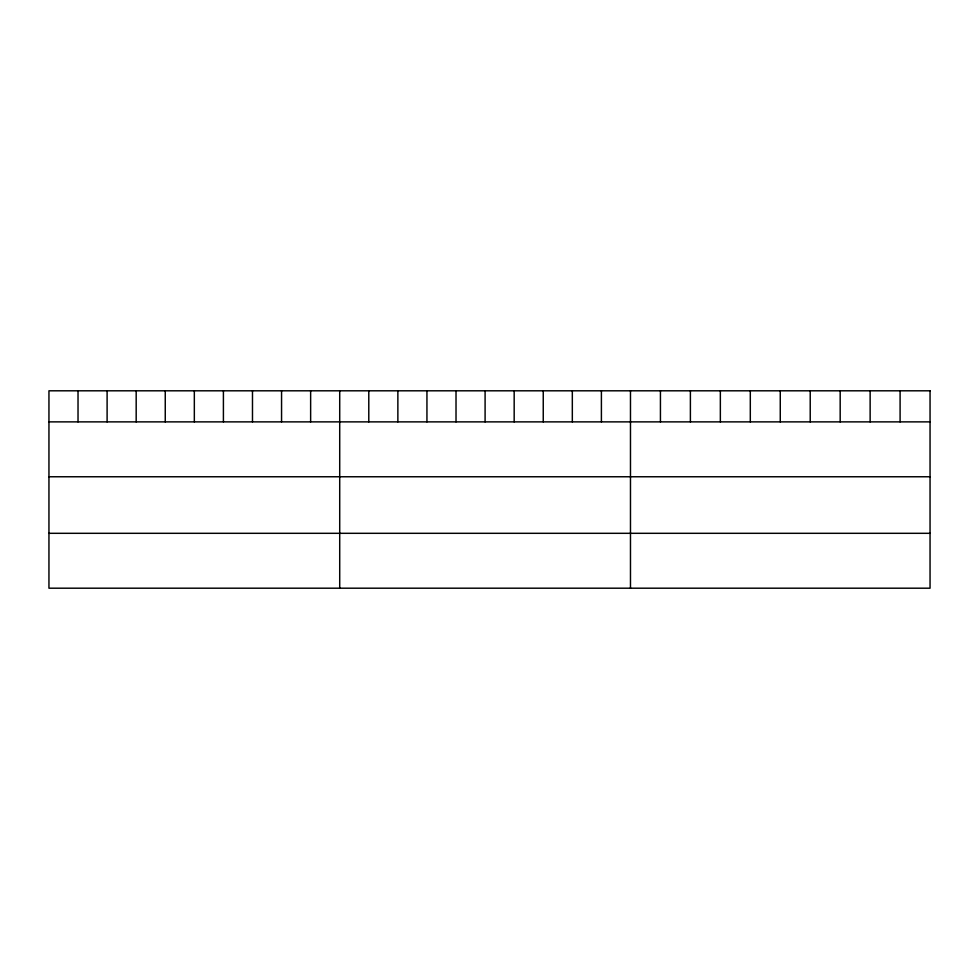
<?xml version="1.0" encoding="UTF-8"?>
<svg xmlns="http://www.w3.org/2000/svg" width="979" height="979" viewBox="0 0 979 979"><rect width="100%" height="100%" fill="white"/><g stroke="black" fill="none" stroke-linecap="round" stroke-linejoin="round"><path stroke-width="1.47" d="M48.95 421.876L930.05 421.876M48.95 476.761L930.05 476.761M48.95 533.31L930.05 533.31M900.093 390.805L900.093 421.876M870.135 390.805L870.135 421.876M840.178 390.805L840.178 421.876M810.22 390.805L810.22 421.876M780.263 390.805L780.263 421.876M750.306 390.805L750.306 421.876M720.348 390.805L720.348 421.876M690.391 390.805L690.391 421.876M660.433 390.805L660.433 421.876M630.476 390.805L630.476 588.195M601.4 390.805L601.4 421.876M572.323 390.805L572.323 421.876M543.247 390.805L543.247 421.876M514.171 390.805L514.171 421.876M485.094 390.805L485.094 421.876M456.018 390.805L456.018 421.876M426.942 390.805L426.942 421.876M397.866 390.805L397.866 421.876M368.789 390.805L368.789 421.876M339.713 390.805L339.713 588.195M310.637 390.805L310.637 421.876M281.56 390.805L281.56 421.876M252.484 390.805L252.484 421.876M223.408 390.805L223.408 421.876M194.332 390.805L194.332 421.876M165.255 390.805L165.255 421.876M136.179 390.805L136.179 421.876M107.103 390.805L107.103 421.876M78.026 390.805L78.026 421.876M930.05 390.805L48.95 390.805L48.95 588.195L930.05 588.195L930.05 390.805"/></g></svg>
